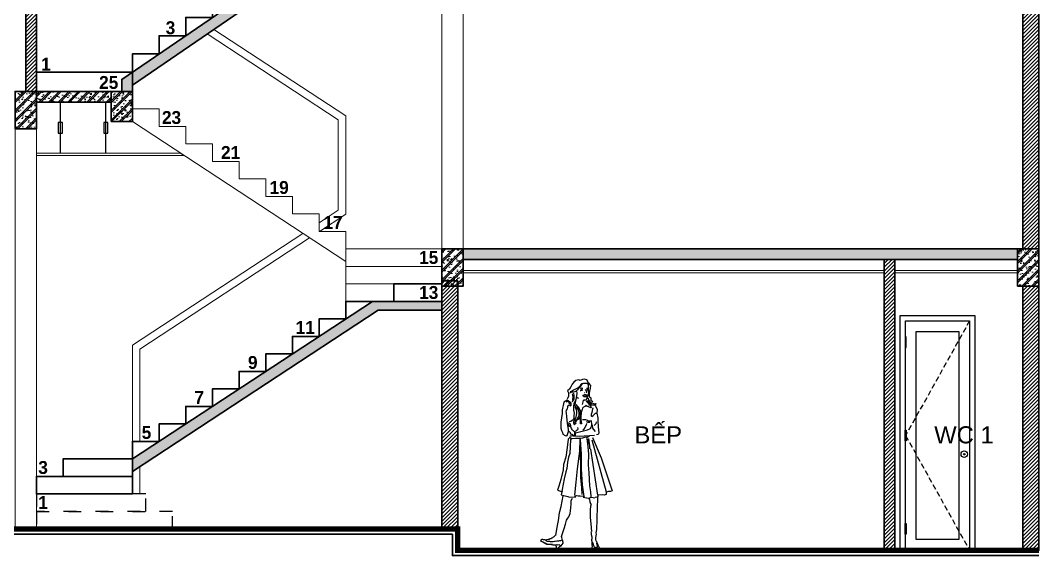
# Model space of a CAD drawing. Header units: inches. Extents: x 236662 to 497023, y -248575 to 81795.
# Drawn here: x 482010 to 491585, y -193145 to -188130 of the extents above; entities that cross this region are included whole.
import ezdxf

# ---------------------------------------------------------------- set-up
doc = ezdxf.new("R2010")
doc.units = ezdxf.units.IN
doc.header["$LTSCALE"] = 10
doc.header["$MEASUREMENT"] = 0
doc.linetypes.add('ACAD_ISO03W100', pattern=[30, 12, -18])
doc.linetypes.add('HIDDEN', pattern=[0.375, 0.25, -0.125])
for name, color, linetype in [('01. HP_TEXT', 9, 'Continuous'), ('04. HP_CUA', 153, 'Continuous'), ('07. HP_KY HIEU', 43, 'Continuous'), ('12. HP_NET KHUAT', 25, 'ACAD_ISO03W100'), ('NOITHAT', 144, 'Continuous')]:
    doc.layers.add(name, color=color, linetype=linetype)
for name, color, linetype, lineweight in [('02. HP_BE TONG', 1, 'Continuous', 35), ('03. HP_TUONG', 2, 'Continuous', 35), ('06. HP_THAY 1', 134, 'Continuous', 15), ('06. HP_THAY 2', 147, 'Continuous', 13), ('09_HP_HATCH', 8, 'Continuous', 5), ('GHICHU', 7, 'Continuous', 9)]:
    doc.layers.add(name, color=color, linetype=linetype, lineweight=lineweight)
doc.styles.add('AVO', font='VNI-Avo-Bold.TTF')
doc.styles.add('TEXT (none)', font='Arial.ttf')
pattern_1 = [(45, (491560.06, -193094.979), (-17.67767, 17.67767), [])]
pattern_2 = [(50, (184641.58, -63735.71), (107.589027, -9.41282), [11.25, -123.75]), (355, (184641.58, -63735.71), (-20.8127, 112.82882), [9, -99]), (100.4514, (184650.54, -63736.5), (86.776407, 103.41593), [9.56103, -105.171317]), (46.1842, (184641.58, -63705.71), (160.086157, -24.82785), [16.875, -185.625]), (96.6356, (184654.92, -63707.78), (140.199406, 146.11768), [14.34154, -157.75695]), (351.1842, (184641.58, -63705.71), (140.19929, 146.11779), [13.5, -148.5]), (21, (184656.58, -63713.21), (89.536058, -60.392834), [11.25, -123.75]), (326, (184656.58, -63713.21), (36.4973, 108.772507), [9, -99]), (71.4514, (184664.04, -63718.25), (126.033394, 48.379575), [9.56103, -105.171317]), (37.5, (184641.578, -63735.713), (1.8239783, 49.934078), [0, -97.8, 0, -100.5, 0, -99.375]), (7.5, (184641.58, -63735.713), (39.460431, 59.161757), [0, -57.3, 0, -95.55, 0, -37.875]), (327.5, (184608.13, -63735.713), (80.0733654, -3.383231), [0, -37.5, 0, -117, 0, -155.25]), (317.5, (184593.13, -63735.71), (87.477925, 15.015747), [0, -48.75, 0, -77.7, 0, -110.25]), (45, (184641.58, -63735.71), (-45.078057, 45.078057), []), (45, (184641.58, -63717.34), (-45.078057, 45.078057), [])]

# ---------------------------------------------------------------- blocks, each defined once
blk = doc.blocks.new('ÁDASDASDWD')
at = {"layer": '09_HP_HATCH'}
h = blk.add_hatch(dxfattribs=at)
h.set_pattern_fill('CHAU-01', color=256, scale=15, pattern_type=2)
h.set_pattern_definition([(50, (-55376.965, -37444.2), (107.58903, -9.41282), [11.25, -123.75]), (355, (-55376.97, -37444.2), (-20.8127, 112.82882), [9, -99]), (100.4514, (-55368, -37444.99), (86.7764, 103.41593), [9.56103, -105.17132]), (46.1842, (-55376.97, -37414.2), (160.08616, -24.82785), [16.875, -185.625]), (96.6356, (-55363.62, -37416.27), (140.1994, 146.11768), [14.34154, -157.75695]), (351.1842, (-55376.97, -37414.2), (140.1993, 146.1178), [13.5, -148.5]), (21, (-55361.965, -37421.7), (89.53606, -60.39283), [11.25, -123.75]), (326, (-55361.97, -37421.7), (36.4973, 108.7725), [9, -99]), (71.4514, (-55354.5, -37426.73), (126.0334, 48.37957), [9.56103, -105.17132]), (37.5, (-55376.965, -37444.2), (1.823978, 49.934078), [0, -97.8, 0, -100.5, 0, -99.375]), (7.5, (-55376.965, -37444.2), (39.46043, 59.161757), [0, -57.3, 0, -95.55, 0, -37.875]), (327.5, (-55410.415, -37444.2), (80.073365, -3.38323), [0, -37.5, 0, -117, 0, -155.25]), (317.5, (-55425.415, -37444.2), (87.477925, 15.01575), [0, -48.75, 0, -77.7, 0, -110.25]), (45, (-55376.965, -37444.2), (-45.07806, 45.07806), []), (45, (-55376.965, -37425.827), (-45.07806, 45.07806), [])])
h.paths.add_polyline_path([(-100, -350), (100, -350), (100, 0), (-100, 0)])
at = {"layer": '02. HP_BE TONG'}
blk.add_lwpolyline([(-100, -350), (100, -350), (100, 0), (-100, 0)], close=True, dxfattribs=at)
blk = doc.blocks.new('*U310')
at = {"ltscale": 20}
h = blk.add_hatch(dxfattribs=at)
h.set_pattern_fill('_USER', color=8, scale=34, angle=32.99202, style=0, pattern_type=0)
h.set_pattern_definition([(180, (55, 2000), (2e-12, -34), [])])
h.paths.add_polyline_path([(55, 2000), (45, 2000), (45, 1900), (55, 1900)])
h = blk.add_hatch(dxfattribs=at)
h.set_pattern_fill('_USER', color=8, scale=34, angle=32.99202, style=0, pattern_type=0)
h.set_pattern_definition([(180, (55, 1025), (4e-12, 34), [])])
h.paths.add_polyline_path([(55, 1025), (45, 1025), (45, 1125), (55, 1125)])
h = blk.add_hatch(dxfattribs=at)
h.set_pattern_fill('_USER', color=8, scale=34, angle=32.99202, style=0, pattern_type=0)
h.set_pattern_definition([(180, (55, 150), (4e-12, 34), [])])
h.paths.add_polyline_path([(55, 150), (45, 150), (45, 250), (55, 250)])
for points in [[(50, 0), (0, 0), (0, 2200), (700, 2200), (700, 0), (650, 0)], [(50, 2000), (50, 2150), (650, 2150), (650, 0), (50, 0), (50, 150)], [(50, 1125), (50, 1900)], [(50, 250), (50, 1025)]]:
    blk.add_lwpolyline(points)
at = {"color": 8, "linetype": 'HIDDEN', "ltscale": 20}
blk.add_lwpolyline([(650, 2150), (50, 1075), (650, 0)], dxfattribs=at)
for points in [[(550, 100), (150, 100), (150, 2050), (550, 2050)], [(55, 2000), (45, 2000), (45, 1900), (55, 1900)], [(55, 1025), (45, 1025), (45, 1125), (55, 1125)], [(55, 150), (45, 150), (45, 250), (55, 250)]]:
    blk.add_lwpolyline(points, close=True)
for radius in [30, 7]:
    blk.add_circle((600, 900), radius)
blk = doc.blocks.new('A$C79C00711')
at = {"layer": 'NOITHAT'}
for p, q in [((268.2, 1390.1), (259.2, 1384.8)), ((280.7, 1382.7), (267.3, 1373.4)), ((400.1, 1402.4), (390.6, 1364.8))]:
    blk.add_line(p, q, dxfattribs=at)
for points in [[(490.3, 1391.5), (476.7, 1401.8), (475.2, 1424.4), (461, 1435.5), (459.1, 1466.5), (463.8, 1489.9), (469.1, 1518.6), (470.6, 1544.2), (455.8, 1563.1), (447.5, 1568), (445.4, 1583.6), (435.5, 1598.1), (412.9, 1602.6), (394.2, 1600), (372.5, 1590.7), (360.2, 1595.7), (331.3, 1589.5), (313.7, 1576.1), (297.3, 1557.7), (284.9, 1531.6), (271.4, 1509.8), (254.4, 1492.6), (260.1, 1480.4), (263.6, 1468.4), (262.5, 1444.5), (257.5, 1427.4), (248.9, 1416.8)], [(451, 1553), (443.3, 1557.8), (433.2, 1563.9), (414, 1564.2), (402, 1562), (394.8, 1559.2), (387.5, 1554.5), (381.4, 1547.5), (374, 1538.5), (367.5, 1529.1), (357.7, 1514.9), (346, 1502), (335, 1492), (322.4, 1485.4), (309.3, 1482.8), (296, 1482.3), (284, 1479.6), (271.4, 1473.1)], [(393.6, 1562.2), (384, 1559.4), (376.1, 1548.8), (365.6, 1532.2), (355.9, 1524), (335.3, 1512.3), (321.6, 1505.9), (309.6, 1499.6), (290.2, 1489), (278.7, 1483.2)], [(396, 1408.5), (403.9, 1407.5), (408.7, 1407.5), (414, 1408.2), (424.8, 1410.8), (430.7, 1413.2), (434, 1416.3), (435.7, 1422.2), (437.7, 1428.1), (439, 1434.5), (444, 1443), (446.9, 1450), (450, 1457.2), (451.4, 1465), (452.7, 1470.3), (452.9, 1477), (451, 1484.6), (449.4, 1491.3), (448.8, 1497.4), (449, 1505.1), (450.4, 1512.9), (450.4, 1521.8), (450.5, 1531.3), (450.2, 1541), (449.7, 1550.5), (447.4, 1554.9), (442.1, 1560.2), (436.6, 1562.7)], [(307.3, 1475), (310.2, 1469.7), (314.1, 1455.1), (314, 1441.4), (313.2, 1425.3), (311.2, 1416.3), (303.7, 1401.9), (297, 1387.3)], [(298.2, 1466.2), (301.6, 1452.3), (301.8, 1430.8), (301.5, 1414.7), (299.6, 1405.2)], [(338.6, 1487.6), (340.8, 1476.8), (341.7, 1465.6), (338.6, 1450), (334.1, 1429.1), (331, 1413), (325.7, 1386.2), (322.9, 1361.7), (325, 1341.8), (332.4, 1325.6), (336.4, 1309.4), (338.5, 1281.8), (335.8, 1265.1), (331.9, 1246.5), (324.4, 1231.7), (315.2, 1215.6), (309.6, 1201.4), (308.8, 1189.4), (324.9, 1178.3)], [(371.1, 1496.2), (375.3, 1496.6), (377.8, 1498.5), (380.1, 1503.2), (383.1, 1505.5), (386.7, 1506), (392.1, 1504.3), (394.5, 1500.5), (394.5, 1499.9), (391.4, 1498.2), (387.3, 1497.1), (383.7, 1497.7), (380.6, 1500.9), (379.5, 1500.9)], [(397.1, 1514.9), (395.3, 1514.9), (390, 1517.4), (385.3, 1517.6), (377.9, 1515.7), (374.4, 1514.1)], [(395, 1450.8), (397.3, 1450.8), (403.4, 1453.7), (408.7, 1457.8), (415.4, 1460.1), (423, 1460), (429.8, 1457.5), (435.1, 1455), (436.8, 1452.6)], [(396.7, 1450.8), (404.5, 1450.1), (411, 1455.5), (418.4, 1457.6), (426.6, 1455.1), (436.2, 1453.7)], [(434.9, 1450.9), (433.2, 1448.6), (430.7, 1442.7), (430.1, 1441.9), (427.1, 1440.3), (421, 1438.4), (416.3, 1437.3), (412, 1437.3), (408.4, 1438.6), (405.6, 1442.3), (403.2, 1446.6), (397.3, 1449.7)], [(402.6, 1447.8), (407.9, 1443), (414.6, 1441.6), (427.3, 1444.2), (430.1, 1448.6), (437.4, 1453.3)], [(416.8, 1475.1), (415.7, 1475.1), (414.5, 1474.5), (413.2, 1474)], [(417.4, 1510.4), (430.7, 1484.5), (431.3, 1480.3), (431.3, 1478.5), (427.6, 1475.4)], [(431.2, 1518), (434.7, 1517.9), (439.1, 1517.9), (444.4, 1517.1), (447.4, 1515.8)], [(432.3, 1504.1), (435.8, 1504.8), (438.8, 1505.2), (442.4, 1505.2), (445.4, 1503.4), (445.2, 1499.1), (443.5, 1499.1), (441.1, 1499.9), (436.5, 1502.9)], [(256.4, 1397.4), (239.5, 1386.3)], [(330.8, 1409.9), (319.7, 1387.4), (312.3, 1371.5), (309, 1352.3), (308.7, 1331.2), (310.2, 1311.4), (314.6, 1283.8), (314.1, 1259.9), (312.6, 1236.7), (307.6, 1221.2), (285.1, 1207.6), (267.8, 1202.7)], [(336.4, 1347.2), (343.9, 1329.1), (355.6, 1313.8), (360, 1283.8), (360.2, 1264), (354.7, 1249.2), (344.9, 1231.4), (335, 1217.6), (328.2, 1208.3), (322.1, 1196.4), (323.8, 1185.6)], [(331.3, 1364.5), (344.9, 1351.1), (357.3, 1339.7), (366.6, 1323.3), (371.1, 1305.2), (373.3, 1284.9), (371.7, 1265.7), (368.4, 1254.9), (362.3, 1242), (349.5, 1226.5), (335, 1212.5), (329.3, 1198.1), (329.9, 1189.1)], [(432.4, 1401.1), (432.4, 1394), (440.7, 1386.2), (450, 1376.5), (454.7, 1369.8), (464.6, 1358.9), (471.6, 1345), (475.6, 1333.4), (471.4, 1334.8), (457.8, 1341.7), (447.2, 1346.5), (436.5, 1347.3), (425.1, 1359.5), (422.1, 1349.3), (416, 1347), (403.4, 1341.8), (394.8, 1331.9), (389.3, 1318.1), (381.7, 1289.4), (380.3, 1275.7), (379.4, 1264.4), (379.2, 1250.6), (378.9, 1237.3), (379.5, 1224.8), (384.2, 1185.8), (375.8, 1184.7), (374.7, 1193.8), (374.4, 1210), (373.6, 1237), (373.9, 1250.6), (374.8, 1275.2), (377, 1303.9), (364.2, 1325.1), (358.4, 1334.8), (350.2, 1346.8), (334.9, 1363.2)], [(338.9, 1436.1), (357.3, 1423.9)], [(440.5, 1425.6), (446, 1423.8), (449.9, 1414.1), (453.9, 1402.1), (459.9, 1394.7), (471.7, 1385.7), (490.8, 1378.2), (505, 1372), (518.9, 1374.8), (515, 1364.6), (501.7, 1360.6), (477.8, 1361), (461.9, 1368.4), (446.6, 1382.6), (429.3, 1398.8)], [(438.5, 1403), (444.3, 1393.3), (454.3, 1380.5), (477.5, 1372.9)], [(503.7, 1367.8), (516.1, 1353.2), (530.1, 1320.2), (529.5, 1283.6), (538.4, 1242.1), (537.9, 1211.7), (540.7, 1157.1), (545.7, 1101.4), (543.2, 1091.9), (536.5, 1085.9), (526.3, 1081.9)], [(494.2, 1332.6), (488.7, 1328.4), (486.1, 1308.1), (482.2, 1289.6), (476.4, 1273.7), (476.3, 1259.3), (482.2, 1253.2), (493.7, 1261.3), (502.3, 1272.6), (515.6, 1284.3), (524, 1286)], [(253.4, 1185), (259, 1181.7), (270.7, 1161.3), (260, 1161.5)], [(327.9, 1108.9), (323.8, 1108.4), (319, 1110.9), (314.7, 1113.4), (309.6, 1117.6), (306.5, 1119.9), (300.1, 1126), (295.9, 1132.1), (289.6, 1141.3), (285.1, 1157.4), (284.5, 1165.4), (280.6, 1176.6), (279.5, 1185.8), (271.1, 1187), (255, 1192.7)], [(505.1, 1075), (458.9, 1071.6), (408.7, 1068.1), (369.8, 1065.8), (327.2, 1070.2), (328.5, 1101.2), (365, 1110.7), (391.4, 1117.5), (415.4, 1122), (441.9, 1128.7), (469.1, 1141.5), (476.4, 1149.6), (480.5, 1176), (479.2, 1216.7)], [(347.2, 1151.2), (349.4, 1138), (345.6, 1127.7), (332.2, 1114.8)], [(468.3, 1209.7), (461.7, 1208.6), (451, 1208.7), (440.4, 1216.1), (424.9, 1221.8), (410.6, 1223.7), (392.6, 1221.5)], [(431.5, 1188.1), (427.7, 1173.8), (415.4, 1151.8), (406, 1136.3), (397, 1125.7)], [(462.1, 1197.8), (446.6, 1197.5), (441.3, 1200.5), (433, 1204.2)], [(483.9, 1174.3), (488.7, 1144.1), (495.3, 1133.8), (512.3, 1112)], [(523.4, 1202.8), (518.9, 1184.9), (503.1, 1168.5)], [(270.7, 1054.3), (258.1, 1041.8), (249.7, 963.4), (236.3, 873.9), (216.6, 804.7), (213.5, 753.4), (191.2, 663.4), (171.5, 599.5), (160.3, 563.8), (205.4, 548.2)], [(320.5, 1102.5), (316, 1066.7), (307.7, 1074.5), (303.5, 1082.5), (298.2, 1085.5), (292.7, 1085.5), (285.7, 1089.2), (282.1, 1096.4), (280, 1101.2), (275.3, 1108.1), (270, 1113.4), (263.4, 1119), (262.6, 1120.4)], [(458.8, 1065), (446.8, 1062.2), (433.5, 1054.1), (425.9, 1058.3), (412.7, 1056.7), (394.6, 1050.3), (379, 1046.6), (362.8, 1046.1), (346.7, 1048.3), (326.9, 1047.4), (301.2, 1044.7), (288.1, 1046.1), (272.6, 1056.6)], [(274.6, 1070.9), (290.2, 1073.6), (300.5, 1074.7), (312.9, 1071.6), (324.9, 1071.3)], [(488.1, 1056.1), (568.5, 867.5), (673.4, 558.3), (673.4, 558.3), (656.6, 550.9), (638.9, 549.1), (618.9, 545.4), (616.6, 544.2), (617.4, 522.2), (615.9, 521.6), (596.7, 516.7), (578.2, 517.9), (537.5, 516.1), (537.5, 502), (528.3, 499), (513, 494.1), (513, 494.1)], [(289.3, 1050.3), (280.1, 1034.9), (278.5, 973.3), (274.5, 907.4), (262, 873.4), (253.6, 826.4), (248.3, 764.8), (237, 734.5), (221.1, 669.4), (193.7, 520.7), (255, 503.1), (272.3, 496.2), (329.9, 500.7), (322.1, 507.9), (340, 512), (352, 510), (371.9, 510.3), (413.1, 507.3), (400.4, 496.7), (449.9, 487.5), (477.5, 497.2), (508.1, 491.4)], [(369.4, 1042.4), (365.2, 927.5), (344.7, 763.2), (331.9, 638.5), (319.7, 515.3)], [(390.6, 521.3), (389.2, 585.5), (378.1, 681.3), (377.5, 794.6), (374.2, 887.9), (371.6, 1027.6)], [(373, 1037.6), (380.4, 901.5), (382.3, 760.3), (392, 612.2), (405.9, 503.7)], [(476.4, 499.7), (473.4, 548.2), (461.3, 602.8), (456.6, 725.1), (450.7, 799.9), (452.2, 900.4), (448.5, 970.1), (436.5, 1048.6)], [(440.5, 1044.4), (457.2, 995.1), (464.2, 950.5), (461.7, 980), (453.8, 1048.3)], [(618.9, 545.4), (485.3, 1033.2)], [(537.5, 516.1), (470.7, 946.4)], [(112, 52.9), (60.5, 53.7), (0, 87.4), (58.4, 61.5), (91.8, 57.3), (116.3, 51.6), (130.6, 50.7), (137.8, 50.1), (153.4, 53.4), (164.2, 52.1), (173.2, 52.4), (192.6, 41.7), (211.8, 66.2), (211.9, 72.9), (207.9, 95), (198.8, 119.7), (198.3, 127.5), (203.5, 147.1), (223.5, 203.2), (234.2, 243), (244.4, 280.6), (257.3, 299.6), (267.2, 314.4), (278.9, 344.7), (282.8, 368.6), (285.1, 398.4), (288.1, 434.3), (289.2, 466.6), (300.9, 488.7)], [(44.5, 96.9), (52.9, 97.5), (60.6, 99.6), (72.7, 102.8), (80.6, 105.1), (90.5, 109.1), (97.7, 111.5), (107.7, 115), (116.6, 120), (123, 124.8), (127.7, 128.4), (134.6, 134.7), (137.6, 138.4), (140.3, 141.4), (142.8, 144.8), (142.8, 142.6), (146.7, 161.2), (157.8, 212.5), (172.3, 298), (174.5, 332.7), (181.6, 364.2), (193.2, 410.1), (204.7, 460.2), (212.7, 509.2)], [(474.1, 433.3), (470.4, 438.9), (468.7, 442.9), (467.4, 448.2), (465.4, 454.9), (464.5, 460.5), (462.4, 466.2), (461.2, 470.8), (459.5, 477.8), (459.1, 488.8)], [(520.6, 87.7), (517.6, 96.8), (519, 105.4), (518.4, 114.7), (519.2, 120.7), (522.2, 133.7), (523.8, 151.7), (523, 163.6), (525.5, 179.6), (528, 193.6), (528.8, 217.8), (529.3, 234.8), (530.5, 248.7), (530.1, 268), (530.9, 290.6), (532.6, 312.2), (532.6, 337.2), (534.3, 363.1), (535.1, 380.1), (535.1, 397), (535.5, 413), (534.7, 435.3), (537.2, 448.9), (537.2, 465.2), (536.4, 487.1), (537.6, 503.4)], [(474.9, 435.7), (470.2, 411.8), (467.4, 378.9), (465.6, 354.4), (466.1, 335.3), (467.4, 308.2), (471.9, 247.2), (479.7, 175.7)], [(42.3, 96.1), (29.8, 98.9), (23.4, 99.7), (13.4, 99.7), (6.2, 96.5), (3, 93), (1.2, 90.2)], [(42.8, 97.1), (54.6, 87.8), (56.4, 87.3), (63, 85.6), (69.6, 84.9), (76, 84.7), (85.3, 83.7), (91.7, 83), (104.7, 82), (117.7, 81.5), (130.4, 83.9), (139.2, 85.4), (152.2, 87.7), (161.2, 88.1), (171.5, 88.5), (180.8, 90.2), (189.3, 92.7), (197.6, 94.4), (205.8, 96.1), (207.4, 96.1)], [(484.7, 80.3), (483.9, 80.7), (483.1, 84.7), (482.9, 89.2), (482.6, 91.9), (482.1, 94.9), (482.1, 98.2), (482.6, 102.5), (483.4, 105.8), (483.4, 109.6), (483.4, 110.7), (484.2, 118.7), (483.8, 122.6), (479.2, 143.4), (476.9, 158.6), (476.1, 172.7)], [(190.6, 39.5), (187.5, 38), (184.5, 35.9), (179.5, 33.8), (176.8, 32.2), (174.2, 30.7), (171.1, 26.8), (166.9, 22.2), (162.7, 16.2), (159.3, 12.5), (155.1, 6.2), (153.6, 4.6), (144.1, 11), (146, 11.9), (148.3, 15.6), (149, 18.9), (149.8, 22.8), (149.4, 29.2), (149.4, 34.1), (147.9, 37.7), (146.4, 41), (144.1, 45.3), (139.9, 46.8), (137.2, 48.6)], [(520.8, 88.1), (536.8, 50.4), (542.1, 43.1), (546.7, 32.7), (550.6, 23.5), (550.6, 11.3), (551.4, 6.4), (542.9, 4.6), (533.7, 4.6), (527.5, 4.6), (524.5, 4.6), (516, 3.4), (512.2, 2.8), (506, 1.5), (501.4, 1.5), (495.3, 4), (493, 12.5), (489.2, 17.4), (486.8, 20.5), (486.1, 24.8), (486.1, 27.8), (486.8, 34.6), (486.8, 40.7), (486.1, 45.6), (483.8, 51.7), (483.8, 61.4), (484.2, 78.4)], [(486.8, 71.8), (489.8, 68.7), (490.6, 65.3), (491.6, 62.7), (493.7, 59.6), (494.3, 56), (495.3, 52.6), (496.7, 46.9), (497.7, 43.9), (499.1, 39.3), (500.1, 37), (502.5, 32.5), (504.9, 30.8), (509.4, 29.4), (513.9, 27.5), (516.3, 27.3), (519.8, 27.3), (524.5, 27.7), (529, 27.7), (531.4, 28.7), (534.4, 30.4), (534.1, 34.9), (533.8, 38), (534.1, 43.1), (532.2, 48.4), (530.9, 53.2), (528.5, 61.1), (527.2, 64.4), (527.7, 67.8)], [(495.1, 2.5), (495.1, 0.2), (498, 0), (502.2, 0), (505.4, 0.4), (509.1, 1.1), (513.1, 1.3), (518.7, 0.6), (523.5, 1.3), (527.5, 2.1), (533.6, 2.3), (537.8, 2.7), (545.8, 3.2), (548.7, 4), (554, 4.9), (552.7, 9.1)]]:
    blk.add_lwpolyline(points, dxfattribs=at)
blk.add_lwpolyline([(206.5, 1102.5), (210.2, 1088), (231.1, 1075.2), (241.9, 1071.9), (249.5, 1076.1), (255.8, 1093.3), (262.2, 1113.5), (263.6, 1132.1), (252, 1192.2), (247, 1251.3), (242.8, 1289.3), (239.8, 1294.6), (244.8, 1313.6), (254.2, 1325.6), (256.7, 1336.4), (256.9, 1345.9), (258.7, 1356.7), (264.3, 1360.7), (272, 1365.4), (276.2, 1358.1), (276.7, 1355.3), (280.9, 1354.5), (284.5, 1355.6), (287, 1359.2), (288.8, 1367.6), (287.3, 1378.4), (248.7, 1406), (218, 1389), (212.1, 1355.1), (206.5, 1333), (203.8, 1316.3), (204.6, 1298.2), (203.2, 1280.8), (198.3, 1242.1), (190.5, 1200.8), (190.2, 1144.6), (195.8, 1121.2)], close=True, dxfattribs=at)

msp = doc.modelspace()

# ---------------------------------------------------------------- hatches: boundary and pattern name
at = {"layer": '09_HP_HATCH'}
h = msp.add_hatch(dxfattribs=at)
h.set_pattern_fill('ANSI31', color=8, scale=200)
h.set_pattern_definition(pattern_1)
h.paths.add_polyline_path([(480660.1, -181695), (480560.1, -181695), (480560.1, -185195), (480660.1, -185195)])
h.paths.add_polyline_path([(482160.1, -181945), (482060.1, -181945), (482060.1, -185195), (482160.1, -185195)])
h.paths.add_polyline_path([(480660.1, -185295), (480560.1, -185295), (480560.1, -188795), (480660.1, -188795)])
h.paths.add_polyline_path([(482160.1, -185495), (482060.1, -185495), (482060.1, -188795), (482160.1, -188795)])
h = msp.add_hatch(dxfattribs=at)
h.set_pattern_fill('ANSI31', color=8, scale=200)
h.set_pattern_definition(pattern_1)
h.paths.add_polyline_path([(491560.1, -187084), (491410.1, -187084), (491410.1, -190271), (491560.1, -190271)])
h = msp.add_hatch(dxfattribs=at)
h.set_pattern_fill('CHAU-01', color=256, scale=15, pattern_type=2)
h.set_pattern_definition(pattern_2)
h.paths.add_polyline_path([(482960.1, -188795), (483060.1, -188795), (483060.1, -188736.1), (485091, -187347), (485960.1, -187347), (485960.1, -187247), (485060.1, -187247), (482960.1, -188683.4)])
h = msp.add_hatch(dxfattribs=at)
h.set_pattern_fill('CHAU-01', color=256, scale=15, pattern_type=2)
h.set_pattern_definition([(50, (341873.58, -267736.03), (107.589027, -9.41282), [11.25, -123.75]), (355, (341873.58, -267736.03), (-20.8127, 112.82882), [9, -99]), (100.4514, (341882.54, -267736.81), (86.77641, 103.41593), [9.56103, -105.17132]), (46.1842, (341873.58, -267706.03), (160.08616, -24.82785), [16.875, -185.625]), (96.6356, (341886.92, -267708.1), (140.1994, 146.11768), [14.34154, -157.75695]), (351.1842, (341873.58, -267706.03), (140.1993, 146.11779), [13.5, -148.5]), (21, (341888.58, -267713.53), (89.53606, -60.392834), [11.25, -123.75]), (326, (341888.58, -267713.53), (36.4973, 108.77251), [9, -99]), (71.4514, (341896.04, -267718.56), (126.033394, 48.379575), [9.56103, -105.17132]), (37.5, (341873.576, -267736.028), (1.823978, 49.934078), [0, -97.8, 0, -100.5, 0, -99.375]), (7.5, (341873.576, -267736.03), (39.46043, 59.161757), [0, -57.3, 0, -95.55, 0, -37.875]), (327.5, (341840.126, -267736.028), (80.073365, -3.383231), [0, -37.5, 0, -117, 0, -155.25]), (317.5, (341825.126, -267736.03), (87.477925, 15.015747), [0, -48.75, 0, -77.7, 0, -110.25]), (45, (341873.576, -267736.03), (-45.078057, 45.078057), []), (45, (341873.576, -267717.65), (-45.078057, 45.078057), [])])
h.paths.add_polyline_path([(482160.1, -188795), (482160.1, -188895), (482860.1, -188895), (482860.1, -188795)])
h = msp.add_hatch(dxfattribs=at)
h.set_pattern_fill('CHAU-01', color=256, scale=15, pattern_type=2)
h.set_pattern_definition([(50, (427583.09, -226239.18), (107.58903, -9.41282), [11.25, -123.75]), (355, (427583.09, -226239.18), (-20.8127, 112.82882), [9, -99]), (100.4514, (427592.06, -226239.96), (86.7764, 103.41593), [9.56103, -105.17132]), (46.1842, (427583.1, -226209.18), (160.08616, -24.82785), [16.875, -185.625]), (96.6356, (427596.43, -226211.25), (140.1994, 146.11768), [14.34154, -157.75695]), (351.1842, (427583.1, -226209.18), (140.1993, 146.1178), [13.5, -148.5]), (21, (427598.09, -226216.68), (89.53606, -60.39283), [11.25, -123.75]), (326, (427598.09, -226216.68), (36.4973, 108.7725), [9, -99]), (71.4514, (427605.56, -226221.71), (126.0334, 48.37957), [9.56103, -105.17132]), (37.5, (427583.094, -226239.18), (1.823978, 49.934078), [0, -97.8, 0, -100.5, 0, -99.375]), (7.5, (427583.094, -226239.18), (39.46043, 59.161757), [0, -57.3, 0, -95.55, 0, -37.875]), (327.5, (427549.644, -226239.18), (80.073365, -3.38323), [0, -37.5, 0, -117, 0, -155.25]), (317.5, (427534.644, -226239.18), (87.477925, 15.01575), [0, -48.75, 0, -77.7, 0, -110.25]), (45, (427583.094, -226239.18), (-45.07806, 45.07806), []), (45, (427583.094, -226220.805), (-45.07806, 45.07806), [])])
h.paths.add_polyline_path([(482860.1, -189078.6), (483060.1, -189078.6), (483060.1, -188795), (482860.1, -188795)])
h = msp.add_hatch(dxfattribs=at)
h.set_pattern_fill('CHAU-01', color=256, scale=15, pattern_type=2)
h.set_pattern_definition([(50, (348973.58, -269212.03), (107.589027, -9.41282), [11.25, -123.75]), (355, (348973.58, -269212.03), (-20.8127, 112.82882), [9, -99]), (100.4514, (348982.54, -269212.81), (86.77641, 103.41593), [9.56103, -105.17132]), (46.1842, (348973.58, -269182.03), (160.08616, -24.82785), [16.875, -185.625]), (96.6356, (348986.92, -269184.1), (140.1994, 146.11768), [14.34154, -157.75695]), (351.1842, (348973.58, -269182.03), (140.1993, 146.11779), [13.5, -148.5]), (21, (348988.58, -269189.53), (89.53606, -60.392834), [11.25, -123.75]), (326, (348988.58, -269189.53), (36.4973, 108.77251), [9, -99]), (71.4514, (348996.04, -269194.56), (126.033394, 48.379575), [9.56103, -105.17132]), (37.5, (348973.576, -269212.028), (1.823978, 49.934078), [0, -97.8, 0, -100.5, 0, -99.375]), (7.5, (348973.576, -269212.03), (39.46043, 59.161757), [0, -57.3, 0, -95.55, 0, -37.875]), (327.5, (348940.126, -269212.028), (80.073365, -3.383231), [0, -37.5, 0, -117, 0, -155.25]), (317.5, (348925.126, -269212.03), (87.477925, 15.015747), [0, -48.75, 0, -77.7, 0, -110.25]), (45, (348973.576, -269212.03), (-45.078057, 45.078057), []), (45, (348973.576, -269193.65), (-45.078057, 45.078057), [])])
h.paths.add_polyline_path([(486160.1, -190271), (486160.1, -190371), (491360.1, -190371), (491360.1, -190271)])
h = msp.add_hatch(dxfattribs=at)
h.set_pattern_fill('ANSI31', color=8, scale=200)
h.set_pattern_definition(pattern_1)
h.paths.add_polyline_path([(486110.1, -190571), (485960.1, -190571), (485960.1, -192895), (486110.1, -192895)])
h.paths.add_polyline_path([(490210.1, -190371), (490110.1, -190371), (490110.1, -193095), (490210.1, -193095)])
h.paths.add_polyline_path([(491560.1, -190621), (491410.1, -190621), (491410.1, -193095), (491560.1, -193095)])
h = msp.add_hatch(dxfattribs=at)
h.set_pattern_fill('CHAU-01', color=256, scale=15, pattern_type=2)
h.set_pattern_definition(pattern_2)
h.paths.add_polyline_path([(483060.1, -192239), (485310.1, -190763), (485960.1, -190763), (485960.1, -190846.6), (485364.9, -190846.6), (483060.1, -192358.6)])

# ---------------------------------------------------------------- linework, layer by layer
at = {"layer": '02. HP_BE TONG'}
for points in [[(482960.1, -188795), (483060.1, -188795), (483060.1, -188736.1), (485091, -187347), (485960.1, -187347), (485960.1, -187247), (485060.1, -187247), (482960.1, -188683.4), (482960.1, -188795)], [(474375.4, -193145), (476610.1, -193145), (476610.1, -192945), (486060.1, -192945), (486060.1, -193145), (491560.1, -193145)]]:
    msp.add_lwpolyline(points, dxfattribs=at)
for points in [[(482160.1, -188795), (482160.1, -188895), (482860.1, -188895), (482860.1, -188795)], [(482860.1, -189078.6), (483060.1, -189078.6), (483060.1, -188795), (482860.1, -188795)], [(486160.1, -190271), (486160.1, -190371), (491360.1, -190371), (491360.1, -190271)], [(483060.1, -192239), (485310.1, -190763), (485960.1, -190763), (485960.1, -190846.6), (485364.9, -190846.6), (483060.1, -192358.6)]]:
    msp.add_lwpolyline(points, close=True, dxfattribs=at)
at = {"layer": '02. HP_BE TONG', "const_width": 50}
msp.add_lwpolyline([(474375.4, -193095), (476560.1, -193095), (476560.1, -192895), (486110.1, -192895), (486110.1, -193095), (491560.1, -193095)], dxfattribs=at)
at = {"layer": '03. HP_TUONG'}
for points in [[(482060.1, -185495), (482160.1, -185495), (482160.1, -188795), (482060.1, -188795)], [(491410.1, -187084), (491560.1, -187084), (491560.1, -190271), (491410.1, -190271)], [(482160.1, -188795), (483060.1, -188795), (483060.1, -188615), (482160.1, -188615)], [(490110.1, -190371), (490210.1, -190371), (490210.1, -193095), (490110.1, -193095)], [(485960.1, -190763), (485510.1, -190763), (485510.1, -190599), (485960.1, -190599)], [(485960.1, -190571), (486110.1, -190571), (486110.1, -192895), (485960.1, -192895)], [(491410.1, -190621), (491560.1, -190621), (491560.1, -193095), (491410.1, -193095)], [(483060.1, -192239), (482410.1, -192239), (482410.1, -192403), (483060.1, -192403)], [(483060.1, -192403), (482160.1, -192403), (482160.1, -192567), (483060.1, -192567)]]:
    msp.add_lwpolyline(points, close=True, dxfattribs=at)
for points in [[(483060.1, -188615), (483060.1, -188444), (483310.1, -188444), (483310.1, -188273), (483560.1, -188273), (483560.1, -188102), (483810.1, -188102), (483810.1, -187931), (484060.1, -187931), (484060.1, -187760), (484310.1, -187760), (484310.1, -187589), (484560.1, -187589), (484560.1, -187418), (484810.1, -187418), (484810.1, -187247), (485060.1, -187247)], [(483060.1, -192239), (483060.1, -192075), (483310.1, -192075), (483310.1, -191911), (483560.1, -191911), (483560.1, -191747), (483810.1, -191747), (483810.1, -191583), (484060.1, -191583), (484060.1, -191419), (484310.1, -191419), (484310.1, -191255), (484560.1, -191255), (484560.1, -191091), (484810.1, -191091), (484810.1, -190927), (485060.1, -190927), (485060.1, -190763), (485960.1, -190763)]]:
    msp.add_lwpolyline(points, dxfattribs=at)
at = {"layer": '06. HP_THAY 1'}
for p, q in [((485060.1, -189024.2), (483824.2, -188213.5)), ((484990.1, -189062), (483761.7, -188256.2)), ((485060.1, -190390.6), (483060.1, -189078.6)), ((484990.1, -189907.2), (484990.1, -189062)), ((485060.1, -189945), (485060.1, -189024.2)), ((484810.1, -190025.3), (484990.1, -189907.2)), ((484813.1, -190107), (485060.1, -189945)), ((483060.1, -191173.3), (484656.6, -190125.9)), ((483130.1, -191211.1), (484720.4, -190167.8)), ((483060.1, -192075), (483060.1, -191173.3)), ((483130.1, -192075), (483130.1, -191211.1)), ((483130.1, -192312.7), (483130.1, -192567))]:
    msp.add_line(p, q, dxfattribs=at)
for points in [[(486160.1, -187084), (485960.1, -187084), (485960.1, -190271), (486160.1, -190271)], [(481960.1, -189145), (482160.1, -189145), (482160.1, -192895), (481960.1, -192895)], [(485960.1, -190435), (485060.1, -190435), (485060.1, -190271), (485960.1, -190271)], [(485960.1, -190599), (485060.1, -190599), (485060.1, -190435), (485960.1, -190435)], [(485060.1, -190599), (485510.1, -190599), (485510.1, -190763), (485060.1, -190763)]]:
    msp.add_lwpolyline(points, close=True, dxfattribs=at)
for points in [[(483310.1, -189123), (483310.1, -188959), (483060.1, -188959)], [(483560.1, -189287), (483560.1, -189123), (483310.1, -189123)], [(483810.1, -189451), (483810.1, -189287), (483560.1, -189287)], [(484060.1, -189615), (484060.1, -189451), (483810.1, -189451)], [(484310.1, -189779), (484310.1, -189615), (484060.1, -189615)], [(484560.1, -189943), (484560.1, -189779), (484310.1, -189779)], [(484810.1, -190107), (484810.1, -189943), (484560.1, -189943)], [(485060.1, -190271), (485060.1, -190107), (484810.1, -190107)]]:
    msp.add_lwpolyline(points, dxfattribs=at)
at = {"layer": '06. HP_THAY 2'}
for points in [[(483542.8, -189395.2), (482160.1, -189395.2), (482160.1, -189375.2), (483512.3, -189375.2)], [(486160.1, -190495), (490110.1, -190495), (490110.1, -190475), (486160.1, -190475)], [(490210.1, -190495), (491360.1, -190495), (491360.1, -190475), (490210.1, -190475)]]:
    msp.add_lwpolyline(points, close=True, dxfattribs=at)
at = {"layer": '07. HP_KY HIEU'}
for p, q in [((482385.5, -189375.2), (482385.5, -188895)), ((482810.7, -189375.2), (482810.7, -188895))]:
    msp.add_line(p, q, dxfattribs=at)
for points in [[(482365.5, -189185.1), (482405.5, -189185.1), (482405.5, -189085.1), (482365.5, -189085.1)], [(482790.7, -189185.1), (482830.7, -189185.1), (482830.7, -189085.1), (482790.7, -189085.1)]]:
    msp.add_lwpolyline(points, close=True, dxfattribs=at)
at = {"layer": '12. HP_NET KHUAT'}
for points in [[(483185.1, -192567), (482160.1, -192567), (482160.1, -192731), (483185.1, -192731)], [(483435.1, -192731), (482160.1, -192731), (482160.1, -192895), (483435.1, -192895)]]:
    msp.add_lwpolyline(points, close=True, dxfattribs=at)

# ---------------------------------------------------------------- block references
msp.add_blockref('A$C79C00711', (486886.5, -193095.2))
at = {"layer": '04. HP_CUA'}
msp.add_blockref('*U310', (490260.1, -193095), dxfattribs=at)
at = {"layer": '06. HP_THAY 1'}
for p in [(482060.1, -188795), (486060.1, -190271), (491460.1, -190271)]:
    msp.add_blockref('ÁDASDASDWD', p, dxfattribs=at)

# ---------------------------------------------------------------- texts
at = {"layer": '01. HP_TEXT', "style": 'TEXT (none)'}
for s, p in [('BẾP', (487767.4, -192093.5)), ('WC 1', (490578.3, -192093.5))]:
    msp.add_text(s, height=159.88, dxfattribs=at).set_placement(p)
at = {"layer": 'GHICHU', "color": 0, "linetype": 'Continuous', "style": 'AVO'}
for s, p in [('3', (483372, -188258.9)), ('1', (482204.3, -188600.9)), ('25', (482748.1, -188771.9)), ('23', (483336.9, -189099.9)), ('21', (483890.8, -189427.9)), ('19', (484346.3, -189755.9)), ('17', (484851.6, -190083.9)), ('15', (485748.3, -190411.9)), ('13', (485748.6, -190739.9)), ('11', (484590.1, -191067.9)), ('9', (484143.5, -191395.9)), ('7', (483641.5, -191723.9)), ('5', (483147.1, -192051.9)), ('3', (482177.6, -192379.9)), ('1', (482177.6, -192707.9))]:
    msp.add_text(s, height=121, dxfattribs=at).set_placement(p)

doc.saveas('drawing.dxf')
